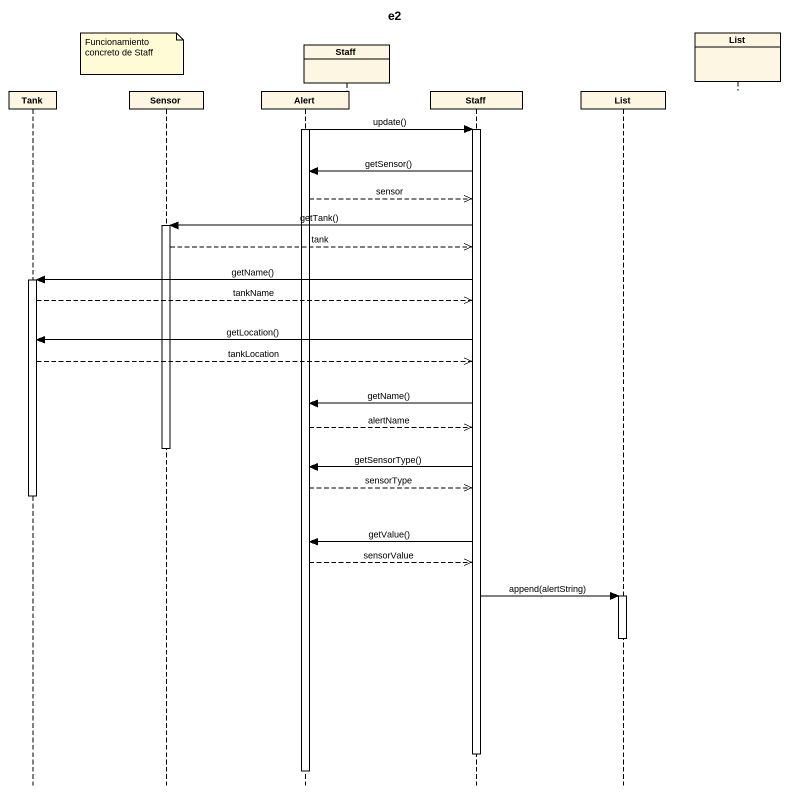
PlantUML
@startuml
title e2
hide footbox
participant Tank
participant Sensor
participant Alert
participant Staff
participant "Staff" as Staff_2
participant List
participant "List" as List_2

note over Sensor : Funcionamiento concreto de Staff
activate Alert
Alert -> Staff_2 : update()
activate Staff_2
Staff_2 -> Alert : getSensor()
Alert -->> Staff_2 : sensor
Staff_2 -> Sensor : getTank()
activate Sensor
Sensor -->> Staff_2 : tank
Staff_2 -> Tank : getName()
activate Tank
Tank -->> Staff_2 : tankName
Staff_2 -> Tank : getLocation()
Tank -->> Staff_2 : tankLocation
Staff_2 -> Alert : getName()
Alert -->> Staff_2 : alertName
deactivate Sensor
Staff_2 -> Alert : getSensorType()
Alert -->> Staff_2 : sensorType
deactivate Tank
Staff_2 -> Alert : getValue()
Alert -->> Staff_2 : sensorValue
Staff_2 -> List : append(alertString)
activate List
deactivate List
deactivate Staff_2
deactivate Alert
@enduml
